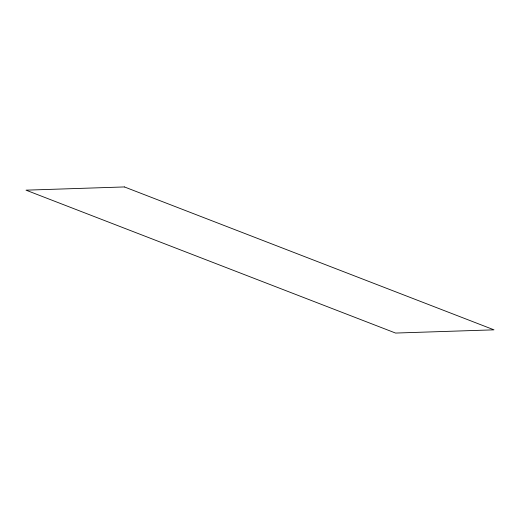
<?xml version="1.0" encoding="UTF-8"?>
<svg xmlns="http://www.w3.org/2000/svg" width="520" height="520" viewBox="0 0 520 520"><rect width="100%" height="100%" fill="white"/><g stroke="black" fill="none" stroke-linecap="round" stroke-linejoin="round"><path stroke-width="0.78" d="M124.43 186.94L26 190.164L395.571 333.06L494 329.836L124.43 186.94"/></g></svg>
